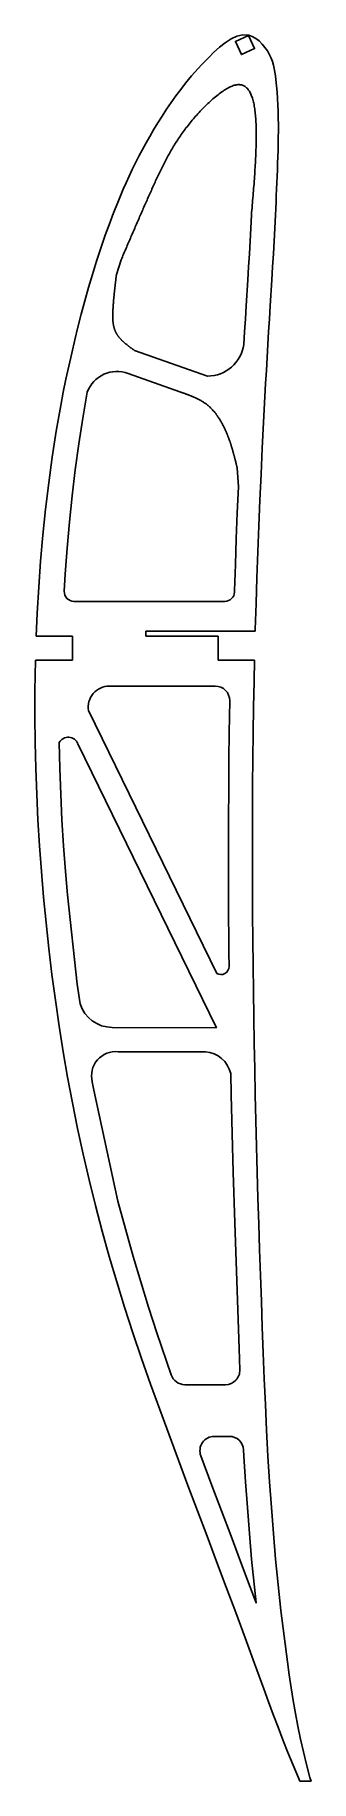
# Model space of a CAD drawing. Header units: inches. Extents: x 26 to 83, y 7 to 371.
import ezdxf

# ---------------------------------------------------------------- set-up
doc = ezdxf.new("R2010")
doc.units = ezdxf.units.IN
doc.header["$MEASUREMENT"] = 0
doc.layers.add('7', color=7, linetype='Continuous')

msp = doc.modelspace()

# ---------------------------------------------------------------- linework, layer by layer
for p, q in [((46.44, 304.95), (61.66, 299.59)), ((45.11, 300.12), (55.9, 296.32)), ((25.98, 245.41), (32.54, 245.41)), ((33.54, 245.41), (32.54, 245.41)), ((33.54, 240.41), (33.54, 245.41)), ((48.78, 245.41), (48.78, 246.41)), ((48.78, 246.41), (71.6, 246.41)), ((48.78, 245.41), (63.87, 245.41)), ((63.87, 240.41), (63.87, 245.41)), ((33.54, 240.41), (25.81, 240.41)), ((63.87, 240.41), (71.43, 240.41)), ((63.58, 175.12), (36.87, 229.88)), ((63.54, 163.79), (34.66, 222.99)), ((66, 201.11), (66.1, 219.83)), ((32.45, 191.47), (34.51, 172.84)), ((66.11, 179.43), (66.14, 176.56)), ((34.51, 172.84), (35.1, 168.77)), ((41.8, 163.86), (63.54, 163.79)), ((61.22, 158.79), (43.03, 158.79)), ((42.96, 127.67), (37.99, 150.8)), ((68.22, 96.96), (67.33, 123.11))]:
    msp.add_line(p, q)
for points in [[(42.68, 320.8, 0), (43.66, 323.83, 0), (43.79, 324.13, 0), (43.92, 324.43, 0), (44.04, 324.73, 0), (44.17, 325.03, 0), (44.3, 325.33, 0), (44.43, 325.63, 0), (44.56, 325.93, 0), (44.69, 326.23, 0), (44.81, 326.53, 0), (44.94, 326.83, 0), (45.07, 327.13, 0), (45.2, 327.42, 0), (45.33, 327.72, 0), (45.46, 328.02, 0), (45.58, 328.32, 0), (45.71, 328.62, 0), (45.84, 328.92, 0), (45.97, 329.21, 0), (46.1, 329.51, 0), (46.23, 329.81, 0), (46.35, 330.11, 0), (46.48, 330.4, 0), (46.61, 330.7, 0), (46.74, 331, 0), (46.87, 331.29, 0), (46.99, 331.59, 0), (47.12, 331.89, 0), (47.25, 332.18, 0), (47.38, 332.48, 0), (47.51, 332.77, 0), (47.64, 333.07, 0), (47.77, 333.36, 0), (47.89, 333.65, 0), (48.02, 333.95, 0), (48.15, 334.24, 0), (48.28, 334.53, 0), (48.41, 334.82, 0), (48.54, 335.12, 0), (48.66, 335.41, 0), (48.79, 335.7, 0), (48.92, 335.99, 0), (49.05, 336.28, 0), (49.18, 336.57, 0), (49.31, 336.86, 0), (49.44, 337.15, 0), (49.56, 337.44, 0), (49.69, 337.72, 0), (49.82, 338.01, 0), (49.95, 338.3, 0), (50.08, 338.58, 0), (50.21, 338.87, 0), (50.34, 339.15, 0), (50.46, 339.44, 0), (50.59, 339.72, 0), (50.72, 340.01, 0), (50.85, 340.29, 0), (50.98, 340.57, 0), (51.11, 340.85, 0), (51.24, 341.13, 0), (51.38, 341.42, 0), (51.51, 341.7, 0), (51.64, 341.98, 0), (51.78, 342.26, 0), (51.91, 342.54, 0), (52.05, 342.81, 0), (52.18, 343.09, 0), (52.32, 343.37, 0), (52.46, 343.65, 0), (52.6, 343.93, 0), (52.75, 344.2, 0), (52.89, 344.48, 0), (53.04, 344.76, 0), (53.18, 345.03, 0), (53.33, 345.31, 0), (53.48, 345.58, 0), (53.63, 345.86, 0), (53.79, 346.13, 0), (53.94, 346.41, 0), (54.1, 346.68, 0), (54.26, 346.95, 0), (54.42, 347.23, 0), (54.59, 347.5, 0), (54.76, 347.77, 0), (54.93, 348.05, 0), (55.1, 348.32, 0), (55.27, 348.59, 0), (55.45, 348.87, 0), (55.63, 349.14, 0), (55.81, 349.41, 0), (56, 349.68, 0), (56.18, 349.95, 0), (56.38, 350.22, 0), (56.57, 350.5, 0), (56.77, 350.77, 0), (56.97, 351.04, 0), (57.17, 351.31, 0), (57.38, 351.58, 0), (57.59, 351.85, 0), (57.81, 352.12, 0), (58.02, 352.39, 0), (58.24, 352.66, 0), (58.47, 352.93, 0), (58.7, 353.2, 0), (58.93, 353.47, 0), (59.17, 353.74, 0), (59.41, 354.01, 0), (59.65, 354.28, 0), (59.9, 354.55, 0), (60.15, 354.82, 0), (60.41, 355.09, 0), (60.67, 355.35, 0), (60.93, 355.62, 0), (61.19, 355.88, 0), (61.45, 356.13, 0), (61.72, 356.39, 0), (61.98, 356.64, 0), (62.25, 356.88, 0), (62.51, 357.12, 0), (62.78, 357.36, 0), (63.05, 357.59, 0), (63.31, 357.81, 0), (63.58, 358.03, 0), (63.84, 358.23, 0), (64.11, 358.44, 0), (64.37, 358.63, 0), (64.63, 358.82, 0), (64.88, 358.99, 0), (65.14, 359.16, 0), (65.39, 359.32, 0), (65.63, 359.47, 0), (65.88, 359.61, 0), (66.12, 359.74, 0), (66.35, 359.85, 0), (66.58, 359.96, 0), (66.81, 360.05, 0), (67.03, 360.13, 0), (67.24, 360.2, 0), (67.45, 360.26, 0), (67.65, 360.3, 0), (67.85, 360.33, 0), (68.04, 360.34, 0), (68.23, 360.34, 0), (68.41, 360.33, 0), (68.58, 360.31, 0), (68.75, 360.28, 0), (68.91, 360.23, 0), (69.07, 360.17, 0), (69.23, 360.1, 0), (69.37, 360.02, 0), (69.52, 359.92, 0), (69.65, 359.82, 0), (69.78, 359.7, 0), (69.91, 359.58, 0), (70.03, 359.44, 0), (70.15, 359.29, 0), (70.26, 359.13, 0), (70.37, 358.96, 0), (70.48, 358.78, 0), (70.58, 358.59, 0), (70.67, 358.39, 0), (70.76, 358.18, 0), (70.85, 357.96, 0), (70.93, 357.73, 0), (71.01, 357.49, 0), (71.08, 357.24, 0), (71.15, 356.99, 0), (71.22, 356.72, 0), (71.28, 356.45, 0), (71.34, 356.17, 0), (71.39, 355.88, 0), (71.44, 355.58, 0), (71.49, 355.27, 0), (71.53, 354.95, 0), (71.57, 354.63, 0), (71.61, 354.3, 0), (71.64, 353.96, 0), (71.67, 353.62, 0), (71.7, 353.27, 0), (71.72, 352.91, 0), (71.74, 352.54, 0), (71.76, 352.17, 0), (71.77, 351.79, 0), (71.79, 351.41, 0), (71.8, 351.02, 0), (71.8, 350.62, 0), (71.81, 350.22, 0), (71.81, 349.81, 0), (71.81, 349.39, 0), (71.8, 348.97, 0), (71.8, 348.55, 0), (71.79, 348.12, 0), (71.78, 347.68, 0), (71.77, 347.25, 0), (71.75, 346.8, 0), (71.74, 346.35, 0), (71.72, 345.9, 0), (71.7, 345.44, 0), (71.68, 344.98, 0), (71.65, 344.52, 0), (71.63, 344.05, 0), (71.6, 343.58, 0), (71.57, 343.1, 0), (71.54, 342.63, 0), (71.51, 342.15, 0), (71.48, 341.66, 0), (71.45, 341.17, 0), (71.41, 340.69, 0), (71.38, 340.19, 0), (71.34, 339.7, 0), (71.3, 339.21, 0), (71.26, 338.71, 0), (71.23, 338.21, 0), (71.19, 337.71, 0), (71.15, 337.21, 0), (71.1, 336.7, 0), (71.06, 336.2, 0), (71.02, 335.69, 0), (70.98, 335.19, 0), (70.94, 334.68, 0), (70.89, 334.17, 0), (70.85, 333.66, 0), (70.81, 333.16, 0)], [(42.68, 320.8, 0), (42.67, 320.71, 0), (42.66, 320.62, 0), (42.65, 320.53, 0), (42.64, 320.44, 0), (42.63, 320.35, 0), (42.61, 320.26, 0), (42.6, 320.17, 0), (42.59, 320.08, 0), (42.58, 319.99, 0), (42.57, 319.9, 0), (42.56, 319.81, 0), (42.55, 319.72, 0), (42.54, 319.63, 0), (42.53, 319.54, 0), (42.52, 319.45, 0), (42.51, 319.36, 0), (42.5, 319.27, 0), (42.48, 319.18, 0), (42.47, 319.09, 0), (42.46, 319, 0), (42.45, 318.91, 0), (42.44, 318.82, 0), (42.43, 318.73, 0), (42.42, 318.64, 0), (42.41, 318.55, 0), (42.4, 318.46, 0), (42.39, 318.37, 0), (42.38, 318.28, 0), (42.37, 318.19, 0), (42.36, 318.1, 0), (42.35, 318.01, 0), (42.34, 317.92, 0), (42.33, 317.83, 0), (42.32, 317.74, 0), (42.31, 317.65, 0), (42.3, 317.56, 0), (42.29, 317.47, 0), (42.28, 317.38, 0), (42.27, 317.28, 0), (42.26, 317.19, 0), (42.25, 317.1, 0), (42.24, 317.01, 0), (42.23, 316.92, 0), (42.22, 316.83, 0), (42.21, 316.74, 0), (42.21, 316.65, 0), (42.2, 316.55, 0), (42.19, 316.46, 0), (42.18, 316.37, 0), (42.17, 316.28, 0), (42.16, 316.19, 0), (42.15, 316.09, 0), (42.14, 316, 0), (42.14, 315.91, 0), (42.13, 315.82, 0), (42.12, 315.72, 0), (42.11, 315.63, 0), (42.1, 315.54, 0), (42.1, 315.45, 0), (42.09, 315.35, 0), (42.08, 315.26, 0), (42.07, 315.17, 0), (42.07, 315.07, 0), (42.06, 314.98, 0), (42.05, 314.89, 0), (42.04, 314.79, 0), (42.04, 314.7, 0), (42.03, 314.6, 0), (42.02, 314.51, 0), (42.02, 314.42, 0), (42.01, 314.32, 0), (42, 314.23, 0), (42, 314.13, 0), (41.99, 314.04, 0), (41.98, 313.94, 0), (41.98, 313.85, 0), (41.97, 313.75, 0), (41.97, 313.66, 0), (41.96, 313.56, 0), (41.96, 313.47, 0), (41.95, 313.37, 0), (41.95, 313.28, 0), (41.94, 313.18, 0), (41.94, 313.08, 0), (41.93, 312.99, 0), (41.93, 312.89, 0), (41.93, 312.8, 0), (41.92, 312.7, 0), (41.92, 312.6, 0), (41.92, 312.51, 0), (41.92, 312.41, 0), (41.92, 312.32, 0), (41.91, 312.22, 0), (41.91, 312.13, 0), (41.91, 312.03, 0), (41.92, 311.94, 0), (41.92, 311.84, 0), (41.92, 311.75, 0), (41.92, 311.65, 0), (41.93, 311.56, 0), (41.93, 311.46, 0), (41.93, 311.37, 0), (41.94, 311.27, 0), (41.95, 311.18, 0), (41.95, 311.09, 0), (41.96, 310.99, 0), (41.97, 310.9, 0), (41.98, 310.81, 0), (41.99, 310.72, 0), (42, 310.63, 0), (42.01, 310.54, 0), (42.03, 310.45, 0), (42.04, 310.35, 0), (42.06, 310.27, 0), (42.07, 310.18, 0), (42.09, 310.09, 0), (42.11, 310, 0), (42.13, 309.91, 0), (42.15, 309.82, 0), (42.17, 309.74, 0), (42.2, 309.65, 0), (42.22, 309.57, 0), (42.25, 309.48, 0), (42.27, 309.4, 0), (42.3, 309.31, 0), (42.33, 309.23, 0), (42.36, 309.15, 0), (42.4, 309.07, 0), (42.43, 308.99, 0), (42.47, 308.91, 0), (42.5, 308.83, 0), (42.54, 308.75, 0), (42.58, 308.67, 0), (42.62, 308.59, 0), (42.66, 308.52, 0), (42.71, 308.44, 0), (42.75, 308.36, 0), (42.8, 308.29, 0), (42.85, 308.22, 0), (42.9, 308.14, 0), (42.94, 308.07, 0), (43, 308, 0), (43.05, 307.93, 0), (43.1, 307.85, 0), (43.16, 307.78, 0), (43.21, 307.71, 0), (43.27, 307.65, 0), (43.33, 307.58, 0), (43.38, 307.51, 0), (43.44, 307.44, 0), (43.5, 307.37, 0), (43.57, 307.31, 0), (43.63, 307.24, 0), (43.69, 307.17, 0), (43.76, 307.11, 0), (43.82, 307.04, 0), (43.89, 306.98, 0), (43.95, 306.91, 0), (44.02, 306.85, 0), (44.09, 306.79, 0), (44.16, 306.72, 0), (44.23, 306.66, 0), (44.3, 306.6, 0), (44.37, 306.54, 0), (44.44, 306.47, 0), (44.51, 306.41, 0), (44.59, 306.35, 0), (44.66, 306.29, 0), (44.73, 306.23, 0), (44.81, 306.17, 0), (44.88, 306.11, 0), (44.96, 306.05, 0), (45.03, 305.99, 0), (45.11, 305.93, 0), (45.19, 305.87, 0), (45.26, 305.81, 0), (45.34, 305.75, 0), (45.42, 305.7, 0), (45.5, 305.64, 0), (45.57, 305.58, 0), (45.65, 305.52, 0), (45.73, 305.46, 0), (45.81, 305.4, 0), (45.89, 305.35, 0), (45.97, 305.29, 0), (46.05, 305.23, 0), (46.13, 305.17, 0), (46.21, 305.12, 0), (46.29, 305.06, 0), (46.37, 305, 0), (46.44, 304.95, 0)], [(55.9, 296.32, 0), (56.01, 296.28, 0), (56.12, 296.24, 0), (56.23, 296.2, 0), (56.33, 296.17, 0), (56.44, 296.13, 0), (56.55, 296.09, 0), (56.66, 296.05, 0), (56.76, 296.02, 0), (56.87, 295.98, 0), (56.98, 295.94, 0), (57.08, 295.9, 0), (57.19, 295.86, 0), (57.29, 295.82, 0), (57.4, 295.78, 0), (57.51, 295.74, 0), (57.61, 295.7, 0), (57.72, 295.66, 0), (57.82, 295.62, 0), (57.93, 295.58, 0), (58.03, 295.54, 0), (58.14, 295.5, 0), (58.24, 295.46, 0), (58.35, 295.42, 0), (58.45, 295.37, 0), (58.55, 295.33, 0), (58.66, 295.29, 0), (58.76, 295.24, 0), (58.86, 295.2, 0), (58.96, 295.15, 0), (59.06, 295.11, 0), (59.16, 295.06, 0), (59.26, 295.01, 0), (59.36, 294.97, 0), (59.46, 294.92, 0), (59.56, 294.87, 0), (59.66, 294.82, 0), (59.76, 294.77, 0), (59.86, 294.72, 0), (59.96, 294.67, 0), (60.05, 294.61, 0), (60.15, 294.56, 0), (60.24, 294.51, 0), (60.34, 294.45, 0), (60.43, 294.4, 0), (60.53, 294.34, 0), (60.62, 294.28, 0), (60.71, 294.23, 0), (60.8, 294.17, 0), (60.9, 294.11, 0), (60.99, 294.05, 0), (61.08, 293.98, 0), (61.16, 293.92, 0), (61.25, 293.86, 0), (61.34, 293.79, 0), (61.43, 293.73, 0), (61.51, 293.66, 0), (61.6, 293.59, 0), (61.68, 293.52, 0), (61.77, 293.45, 0), (61.85, 293.38, 0), (61.93, 293.31, 0), (62.02, 293.24, 0), (62.1, 293.16, 0), (62.18, 293.09, 0), (62.26, 293.01, 0), (62.33, 292.94, 0), (62.41, 292.86, 0), (62.49, 292.78, 0), (62.57, 292.7, 0), (62.64, 292.62, 0), (62.72, 292.54, 0), (62.79, 292.46, 0), (62.86, 292.37, 0), (62.94, 292.29, 0), (63.01, 292.21, 0), (63.08, 292.12, 0), (63.15, 292.04, 0), (63.22, 291.95, 0), (63.29, 291.86, 0), (63.36, 291.77, 0), (63.43, 291.68, 0), (63.49, 291.6, 0), (63.56, 291.51, 0), (63.63, 291.41, 0), (63.69, 291.32, 0), (63.76, 291.23, 0), (63.82, 291.14, 0), (63.88, 291.05, 0), (63.95, 290.95, 0), (64.01, 290.86, 0), (64.07, 290.76, 0), (64.13, 290.67, 0), (64.19, 290.57, 0), (64.25, 290.48, 0), (64.31, 290.38, 0), (64.37, 290.28, 0), (64.43, 290.19, 0), (64.48, 290.09, 0), (64.54, 289.99, 0), (64.59, 289.89, 0), (64.65, 289.79, 0), (64.7, 289.69, 0), (64.76, 289.59, 0), (64.81, 289.49, 0), (64.86, 289.39, 0), (64.92, 289.29, 0), (64.97, 289.19, 0), (65.02, 289.09, 0), (65.07, 288.99, 0), (65.12, 288.89, 0), (65.17, 288.79, 0), (65.22, 288.68, 0), (65.26, 288.58, 0), (65.31, 288.48, 0), (65.36, 288.38, 0), (65.41, 288.28, 0), (65.45, 288.17, 0), (65.5, 288.07, 0), (65.54, 287.97, 0), (65.59, 287.86, 0), (65.63, 287.76, 0), (65.67, 287.66, 0), (65.72, 287.55, 0), (65.76, 287.45, 0), (65.8, 287.35, 0), (65.84, 287.24, 0), (65.88, 287.14, 0), (65.92, 287.04, 0), (65.96, 286.93, 0), (66, 286.83, 0), (66.04, 286.72, 0), (66.08, 286.62, 0), (66.12, 286.52, 0), (66.16, 286.41, 0), (66.19, 286.31, 0), (66.23, 286.2, 0), (66.27, 286.1, 0), (66.3, 285.99, 0), (66.34, 285.89, 0), (66.37, 285.78, 0), (66.41, 285.68, 0), (66.44, 285.57, 0), (66.48, 285.47, 0), (66.51, 285.36, 0), (66.55, 285.25, 0), (66.58, 285.15, 0), (66.61, 285.04, 0), (66.65, 284.94, 0), (66.68, 284.83, 0), (66.71, 284.73, 0), (66.74, 284.62, 0), (66.77, 284.51, 0), (66.81, 284.41, 0), (66.84, 284.3, 0), (66.87, 284.19, 0), (66.9, 284.09, 0), (66.93, 283.98, 0), (66.96, 283.88, 0), (66.99, 283.77, 0), (67.02, 283.66, 0), (67.05, 283.56, 0), (67.08, 283.45, 0), (67.1, 283.34, 0), (67.13, 283.24, 0), (67.16, 283.13, 0), (67.19, 283.02, 0), (67.22, 282.91, 0), (67.25, 282.81, 0), (67.27, 282.7, 0), (67.3, 282.59, 0), (67.33, 282.49, 0), (67.36, 282.38, 0), (67.38, 282.27, 0), (67.41, 282.16, 0), (67.44, 282.06, 0), (67.47, 281.95, 0), (67.49, 281.84, 0), (67.52, 281.74, 0), (67.55, 281.63, 0), (67.57, 281.52, 0), (67.6, 281.41, 0), (67.62, 281.31, 0), (67.65, 281.2, 0), (67.68, 281.09, 0), (67.7, 280.98, 0), (67.73, 280.88, 0), (67.76, 280.77, 0), (67.78, 280.66, 0), (67.81, 280.55, 0), (67.83, 280.45, 0), (67.83, 280.45, 0)]]:
    msp.add_polyline3d(points)
for centre, radius, start, end in [((61.57, 307.33), 7.75, 270.636, 351.2363), ((42.76, 294.03), 6.53, 68.8838, 160.2575), ((41.18, 230.61), 4.38, 90.0154, 189.6298), ((32.64, 222.11), 2.21, 23.6066, 148.9356), ((64.47, 176.53), 1.67, 237.5948, 1.164), ((41.83, 170.93), 7.07, 197.7645, 269.8143), ((42.5, 153.81), 5.01, 83.941, 194.6648), ((60.85, 153.02), 5.77, 12.6287, 86.3201)]:
    msp.add_arc(centre, radius, start, end)
at = {"layer": '7', "linetype": 'Continuous'}
for points in [[(25.98, 245.41), (26.19, 250.2), (26.49, 255.59), (26.88, 261.04), (27.36, 266.47), (27.92, 271.9), (28.56, 277.32), (29.31, 282.73), (30.15, 288.12), (31.09, 293.5), (31.61, 296.24), (32.16, 298.97), (32.74, 301.69), (33.35, 304.41), (33.98, 307.13), (34.65, 309.83), (35.34, 312.54), (36.09, 315.3), (36.86, 318.05), (37.68, 320.8), (38.53, 323.53), (39.42, 326.25), (40.36, 328.96), (41.34, 331.65), (41.86, 333.04), (42.4, 334.43), (42.95, 335.81), (43.52, 337.18), (44.11, 338.54), (44.7, 339.9), (45.32, 341.25), (45.98, 342.66), (46.67, 344.05), (47.37, 345.44), (48.1, 346.82), (48.84, 348.18), (49.61, 349.54), (50.41, 350.9), (51.29, 352.35), (52.2, 353.79), (53.13, 355.22), (54.09, 356.62), (55.07, 357.99), (56.06, 359.32), (57.07, 360.62), (57.7, 361.39), (58.35, 362.16), (59, 362.92), (59.68, 363.68), (60.39, 364.44), (61.13, 365.22), (61.91, 366.01), (62.99, 367.08), (64.14, 368.12), (65.33, 369.07), (66.55, 369.86), (67.78, 370.43), (69.01, 370.7), (70.23, 370.62), (70.98, 370.36), (71.7, 369.96)], [(70.19, 370.59), (67.47, 369.34), (68.72, 366.61), (71.45, 367.86), (70.19, 370.59)], [(71.7, 369.96), (72.4, 369.44), (73.04, 368.81), (73.63, 368.11), (74.15, 367.36), (74.6, 366.57), (74.92, 365.85), (75.18, 365.13), (75.39, 364.4), (75.56, 363.67), (75.69, 362.93), (75.8, 362.19), (75.89, 361.44), (76.03, 360.11), (76.14, 358.77), (76.24, 357.42), (76.31, 356.08), (76.36, 354.73), (76.39, 353.38), (76.41, 352.03), (76.41, 350.69), (76.4, 349.34), (76.38, 347.99), (76.35, 346.64), (76.31, 345.29), (76.26, 343.95), (76.21, 342.6), (76.16, 341.25), (76.11, 339.9), (76.05, 338.55), (75.99, 337.2), (75.93, 335.85), (75.87, 334.5), (75.81, 333.15), (75.67, 330.45), (75.52, 327.75), (75.37, 325.05), (75.21, 322.35), (75.05, 319.65), (74.72, 314.25), (74.55, 311.55), (74.39, 308.85), (74.23, 306.15), (74.07, 303.45), (73.92, 300.75), (73.76, 298.05), (73.62, 295.35), (73.33, 289.96), (73.06, 284.56), (72.8, 279.16), (72.56, 273.77), (72.34, 268.37), (72.13, 262.97), (71.94, 257.57), (71.77, 252.18), (71.61, 246.79), (71.6, 246.41)], [(70.81, 333.16), (70.67, 330.45), (70.52, 327.75), (70.37, 325.05), (70.21, 322.35), (70.05, 319.65), (69.72, 314.25), (69.55, 311.55), (69.39, 308.85), (69.23, 306.15), (69.23, 306.15)], [(80.89, 6.79), (80.6, 7.44), (79.5, 10.1), (78.42, 12.76), (77.38, 15.39), (76.36, 18.03), (75.36, 20.68), (74.37, 23.33), (73.4, 25.99), (71.45, 31.31), (69.49, 36.62), (67.53, 41.93), (65.54, 47.23), (63.56, 52.52), (61.56, 57.82), (59.57, 63.11), (57.57, 68.41), (55.59, 73.68), (53.63, 78.96), (51.69, 84.25), (49.79, 89.54), (47.93, 94.85), (46.12, 100.19), (44.38, 105.54), (42.75, 110.8), (41.19, 116.09), (39.71, 121.39), (38.31, 126.72), (36.98, 132.07), (35.73, 137.43), (34.56, 142.82), (33.49, 148.13), (32.5, 153.46), (31.57, 158.8), (30.73, 164.15), (29.95, 169.51), (29.23, 174.88), (28.59, 180.27), (28.01, 185.62), (27.49, 190.98), (27.04, 196.35), (26.65, 201.72), (26.33, 207.09), (26.07, 212.47), (25.88, 217.85), (25.75, 223.25), (25.7, 228.64), (25.71, 234.03), (25.81, 240.41)], [(71.43, 240.41), (71.35, 236.01), (71.25, 230.62), (71.17, 225.22), (71.1, 219.83), (71.05, 214.44), (71.02, 209.05), (71, 203.67), (71, 198.28), (71.01, 192.9), (71.04, 187.51), (71.08, 182.12), (71.14, 176.74), (71.2, 171.35), (71.28, 165.97), (71.38, 160.59), (71.48, 155.21), (71.6, 149.83), (71.73, 144.44), (71.87, 139.06), (72.02, 133.68), (72.17, 128.3), (72.34, 122.92), (72.51, 117.55), (72.69, 112.17), (72.88, 106.79), (73.06, 101.4), (73.26, 96.03), (73.47, 90.65), (73.7, 85.27), (73.96, 79.9), (74.25, 74.53), (74.58, 69.15), (74.95, 63.78), (75.37, 58.4), (75.84, 53.03), (76.37, 47.67), (76.95, 42.31), (77.6, 36.96), (78.3, 31.61), (78.69, 28.92), (79.09, 26.23), (79.52, 23.55), (79.98, 20.87), (80.49, 18.21), (81.03, 15.55), (81.63, 12.9), (82.29, 10.21), (83, 7.54), (83.23, 6.79), (80.89, 6.79)], [(32.45, 191.47), (32.04, 196.35), (31.65, 201.72), (31.33, 207.09), (31.07, 212.47), (30.88, 217.85), (30.75, 223.25), (30.75, 223.25)], [(66, 201.11), (66, 198.28), (66.01, 192.9), (66.04, 187.51), (66.08, 182.12), (66.11, 179.43)], [(66.48, 154.29), (66.48, 154.29), (66.6, 149.83), (66.73, 144.44), (66.87, 139.06), (67.02, 133.68), (67.33, 123.11)], [(37.99, 150.8), (37.65, 152.54), (37.65, 152.54)]]:
    msp.add_lwpolyline(points, dxfattribs=at)
for points in [[(67.83, 280.45), (67.83, 280.45), (68.08, 276.51), (67.86, 271.11), (67.65, 265.71), (67.46, 260.31), (67.29, 254.92), (67.28, 254.59, -0.405819), (65.28, 252.65), (33.81, 252.65, -0.431056), (31.81, 254.76), (32.02, 258.33), (32.41, 263.77), (32.88, 269.21), (33.44, 274.64), (34.09, 280.06), (34.83, 285.47), (35.67, 290.86), (36.61, 296.24), (36.61, 296.24), (36.61, 296.24)], [(41.18, 234.99), (63.27, 234.99, -0.418829), (66.27, 231.94), (66.17, 225.22), (66.1, 219.83)], [(68.22, 96.96), (68.39, 92.51, -0.424912), (65.39, 89.4), (56.92, 89.4, -0.321574), (54.08, 91.44), (51.12, 100.19), (49.38, 105.54), (47.75, 110.8), (46.19, 116.09), (42.96, 127.67)]]:
    msp.add_lwpolyline(points, format="xyb", dxfattribs=at)
msp.add_lwpolyline([(69.18, 75.79), (69.25, 74.53), (69.58, 69.15), (69.95, 63.78), (70.37, 58.4), (70.84, 53.03), (71.78, 43.92), (70.54, 47.23), (68.56, 52.52), (66.56, 57.82), (64.57, 63.11), (62.57, 68.41), (60.26, 74.57, -0.52374), (63.07, 78.63), (66.18, 78.63, -0.398473)], format="xyb", close=True, dxfattribs=at)

doc.saveas('drawing.dxf')
